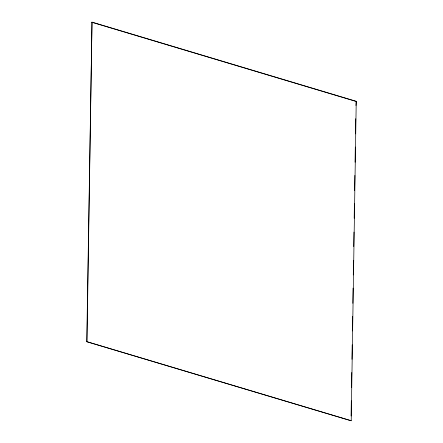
<?xml version="1.0" encoding="UTF-8"?>
<svg xmlns="http://www.w3.org/2000/svg" width="443" height="443" viewBox="0 0 443 443"><rect width="100%" height="100%" fill="white"/><g stroke="black" fill="none" stroke-linecap="round" stroke-linejoin="round"><path stroke-width="0.66" d="M86.767 341.68L92 22.15L356.233 101.32L351.216 420.761L86.767 341.68L351.216 420.761M86.983 341.592L92 22.15M351.077 416.01L351.316 400.799M351.52 387.664L351.759 372.452M351.964 359.312L352.196 344.792M352.412 330.965L352.639 316.446M352.844 303.305L353.082 288.094M353.292 274.959L353.52 260.44M353.735 246.607L353.963 232.088M354.184 218.261L354.411 203.741M354.616 190.606L354.854 175.395M355.059 162.254L355.303 147.043M355.507 133.908L355.746 118.696M355.95 105.556L356.233 101.32M91.784 22.239L356.017 101.408"/></g></svg>
